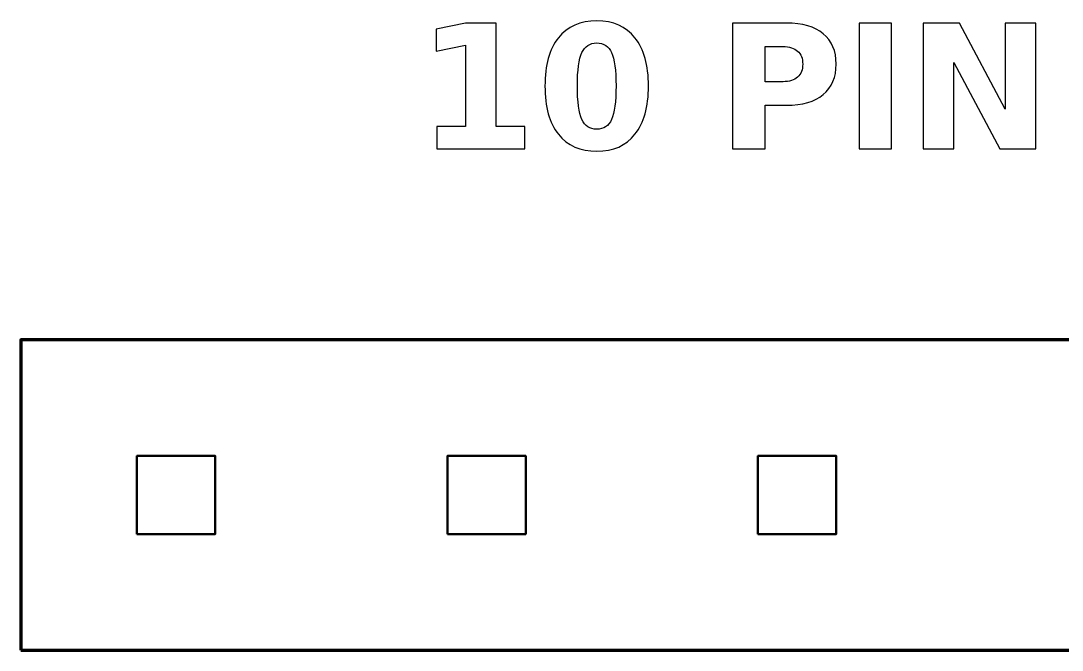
# Model space of a CAD drawing. Header units: centimetres. Extents: x -11.77 to -9.23, y -15.14 to -14.3.
# Drawn here: x -11.77 to -10.918, y -14.977 to -14.462 of the extents above; entities that cross this region are included whole.
import ezdxf

# ---------------------------------------------------------------- set-up
doc = ezdxf.new("R2010")
doc.units = ezdxf.units.CM
doc.header["$MEASUREMENT"] = 0
doc.layers.add('Layer 1', color=7, linetype='Continuous')

msp = doc.modelspace()

# ---------------------------------------------------------------- linework, layer by layer
at = {"layer": 'Layer 1', "color": 7, "lineweight": 100}
msp.add_lwpolyline([(-11.77, -14.977), (-9.23, -14.977), (-9.23, -14.723), (-11.77, -14.723), (-11.77, -14.977)], close=True, dxfattribs=at)
at = {"layer": 'Layer 1', "color": 7, "lineweight": 50}
for points in [[(-11.675, -14.882), (-11.611, -14.882), (-11.611, -14.818), (-11.675, -14.818), (-11.675, -14.882)], [(-11.421, -14.882), (-11.357, -14.882), (-11.357, -14.818), (-11.421, -14.818), (-11.421, -14.882)], [(-11.167, -14.882), (-11.103, -14.882), (-11.103, -14.818), (-11.167, -14.818), (-11.167, -14.882)]]:
    msp.add_lwpolyline(points, close=True, dxfattribs=at)
at = {"layer": 'Layer 1', "color": 250}
for points, knots in [([(-11.42967, -14.5484), (-11.42967, -14.5484), (-11.40624, -14.5484), (-11.40624, -14.5484), (-11.40624, -14.5484), (-11.40624, -14.5484), (-11.40624, -14.48191), (-11.40624, -14.48191), (-11.40624, -14.48191), (-11.40624, -14.48191), (-11.43028, -14.48688), (-11.43028, -14.48688), (-11.43028, -14.48688), (-11.43028, -14.48688), (-11.43028, -14.46881), (-11.43028, -14.46881), (-11.43028, -14.46881), (-11.43028, -14.46881), (-11.40638, -14.46385), (-11.40638, -14.46385), (-11.40638, -14.46385), (-11.40638, -14.46385), (-11.38117, -14.46385), (-11.38117, -14.46385), (-11.38117, -14.46385), (-11.38117, -14.46385), (-11.38117, -14.5484), (-11.38117, -14.5484), (-11.38117, -14.5484), (-11.38117, -14.5484), (-11.35775, -14.5484), (-11.35775, -14.5484), (-11.35775, -14.5484), (-11.35775, -14.5484), (-11.35775, -14.56672), (-11.35775, -14.56672), (-11.35775, -14.56672), (-11.35775, -14.56672), (-11.42967, -14.56672), (-11.42967, -14.56672), (-11.42967, -14.56672), (-11.42967, -14.56672), (-11.42967, -14.5484), (-11.42967, -14.5484)], [0, 0, 0, 0, 0.090909, 0.090909, 0.090909, 0.090909, 0.181818, 0.181818, 0.181818, 0.181818, 0.272727, 0.272727, 0.272727, 0.272727, 0.363636, 0.363636, 0.363636, 0.363636, 0.454545, 0.454545, 0.454545, 0.454545, 0.545455, 0.545455, 0.545455, 0.545455, 0.636364, 0.636364, 0.636364, 0.636364, 0.727273, 0.727273, 0.727273, 0.727273, 0.818182, 0.818182, 0.818182, 0.818182, 0.909091, 0.909091, 0.909091, 0.909091, 1, 1, 1, 1]), ([(-11.25657, -14.51538), (-11.25657, -14.53243), (-11.26024, -14.54558), (-11.2676, -14.55484), (-11.2676, -14.55484), (-11.27494, -14.56409), (-11.28538, -14.56872), (-11.29888, -14.56872), (-11.29888, -14.56872), (-11.31243, -14.56872), (-11.32289, -14.56409), (-11.33023, -14.55484), (-11.33023, -14.55484), (-11.33759, -14.54558), (-11.34126, -14.53243), (-11.34126, -14.51538), (-11.34126, -14.51538), (-11.34126, -14.49831), (-11.33759, -14.48513), (-11.33023, -14.47587), (-11.33023, -14.47587), (-11.32289, -14.46663), (-11.31243, -14.46199), (-11.29888, -14.46199), (-11.29888, -14.46199), (-11.28538, -14.46199), (-11.27494, -14.46663), (-11.2676, -14.47587), (-11.2676, -14.47587), (-11.26024, -14.48513), (-11.25657, -14.49831), (-11.25657, -14.51538)], [0, 0, 0, 0, 0.125, 0.125, 0.125, 0.125, 0.25, 0.25, 0.25, 0.25, 0.375, 0.375, 0.375, 0.375, 0.5, 0.5, 0.5, 0.5, 0.625, 0.625, 0.625, 0.625, 0.75, 0.75, 0.75, 0.75, 0.875, 0.875, 0.875, 0.875, 1, 1, 1, 1]), ([(-11.18773, -14.46385), (-11.18773, -14.46385), (-11.14371, -14.46385), (-11.14371, -14.46385), (-11.14371, -14.46385), (-11.13061, -14.46385), (-11.12056, -14.46677), (-11.11355, -14.47258), (-11.11355, -14.47258), (-11.10655, -14.47839), (-11.10304, -14.48666), (-11.10304, -14.49741), (-11.10304, -14.49741), (-11.10304, -14.50818), (-11.10655, -14.51648), (-11.11355, -14.52229), (-11.11355, -14.52229), (-11.12056, -14.5281), (-11.13061, -14.53102), (-11.14371, -14.53102), (-11.14371, -14.53102), (-11.14371, -14.53102), (-11.1612, -14.53102), (-11.1612, -14.53102), (-11.1612, -14.53102), (-11.1612, -14.53102), (-11.1612, -14.56672), (-11.1612, -14.56672), (-11.1612, -14.56672), (-11.1612, -14.56672), (-11.18773, -14.56672), (-11.18773, -14.56672), (-11.18773, -14.56672), (-11.18773, -14.56672), (-11.18773, -14.46385), (-11.18773, -14.46385)], [0, 0, 0, 0, 0.111111, 0.111111, 0.111111, 0.111111, 0.222222, 0.222222, 0.222222, 0.222222, 0.333333, 0.333333, 0.333333, 0.333333, 0.444444, 0.444444, 0.444444, 0.444444, 0.555556, 0.555556, 0.555556, 0.555556, 0.666667, 0.666667, 0.666667, 0.666667, 0.777778, 0.777778, 0.777778, 0.777778, 0.888889, 0.888889, 0.888889, 0.888889, 1, 1, 1, 1]), ([(-11.08432, -14.46385), (-11.08432, -14.46385), (-11.05779, -14.46385), (-11.05779, -14.46385), (-11.05779, -14.46385), (-11.05779, -14.46385), (-11.05779, -14.56672), (-11.05779, -14.56672), (-11.05779, -14.56672), (-11.05779, -14.56672), (-11.08432, -14.56672), (-11.08432, -14.56672), (-11.08432, -14.56672), (-11.08432, -14.56672), (-11.08432, -14.46385), (-11.08432, -14.46385)], [0, 0, 0, 0, 0.25, 0.25, 0.25, 0.25, 0.5, 0.5, 0.5, 0.5, 0.75, 0.75, 0.75, 0.75, 1, 1, 1, 1]), ([(-11.03183, -14.46385), (-11.03183, -14.46385), (-11.0022, -14.46385), (-11.0022, -14.46385), (-11.0022, -14.46385), (-11.0022, -14.46385), (-10.96478, -14.53441), (-10.96478, -14.53441), (-10.96478, -14.53441), (-10.96478, -14.53441), (-10.96478, -14.46385), (-10.96478, -14.46385), (-10.96478, -14.46385), (-10.96478, -14.46385), (-10.93964, -14.46385), (-10.93964, -14.46385), (-10.93964, -14.46385), (-10.93964, -14.46385), (-10.93964, -14.56672), (-10.93964, -14.56672), (-10.93964, -14.56672), (-10.93964, -14.56672), (-10.96927, -14.56672), (-10.96927, -14.56672), (-10.96927, -14.56672), (-10.96927, -14.56672), (-11.00669, -14.49616), (-11.00669, -14.49616), (-11.00669, -14.49616), (-11.00669, -14.49616), (-11.00669, -14.56672), (-11.00669, -14.56672), (-11.00669, -14.56672), (-11.00669, -14.56672), (-11.03183, -14.56672), (-11.03183, -14.56672), (-11.03183, -14.56672), (-11.03183, -14.56672), (-11.03183, -14.46385), (-11.03183, -14.46385)], [0, 0, 0, 0, 0.1, 0.1, 0.1, 0.1, 0.2, 0.2, 0.2, 0.2, 0.3, 0.3, 0.3, 0.3, 0.4, 0.4, 0.4, 0.4, 0.5, 0.5, 0.5, 0.5, 0.6, 0.6, 0.6, 0.6, 0.7, 0.7, 0.7, 0.7, 0.8, 0.8, 0.8, 0.8, 0.9, 0.9, 0.9, 0.9, 1, 1, 1, 1]), ([(-11.2831, -14.51519), (-11.2831, -14.50233), (-11.2843, -14.49327), (-11.28672, -14.488), (-11.28672, -14.488), (-11.28912, -14.48276), (-11.29319, -14.48013), (-11.29888, -14.48013), (-11.29888, -14.48013), (-11.30457, -14.48013), (-11.30864, -14.48276), (-11.31109, -14.488), (-11.31109, -14.488), (-11.31351, -14.49327), (-11.31473, -14.50233), (-11.31473, -14.51519), (-11.31473, -14.51519), (-11.31473, -14.52817), (-11.31351, -14.53735), (-11.31109, -14.54266), (-11.31109, -14.54266), (-11.30864, -14.548), (-11.30457, -14.55066), (-11.29888, -14.55066), (-11.29888, -14.55066), (-11.29324, -14.55066), (-11.28919, -14.548), (-11.28674, -14.54266), (-11.28674, -14.54266), (-11.28432, -14.53735), (-11.2831, -14.52817), (-11.2831, -14.51519)], [0, 0, 0, 0, 0.125, 0.125, 0.125, 0.125, 0.25, 0.25, 0.25, 0.25, 0.375, 0.375, 0.375, 0.375, 0.5, 0.5, 0.5, 0.5, 0.625, 0.625, 0.625, 0.625, 0.75, 0.75, 0.75, 0.75, 0.875, 0.875, 0.875, 0.875, 1, 1, 1, 1]), ([(-11.1612, -14.48307), (-11.1612, -14.48307), (-11.1612, -14.5118), (-11.1612, -14.5118), (-11.1612, -14.5118), (-11.1612, -14.5118), (-11.14653, -14.5118), (-11.14653, -14.5118), (-11.14653, -14.5118), (-11.14138, -14.5118), (-11.1374, -14.51056), (-11.1346, -14.50804), (-11.1346, -14.50804), (-11.1318, -14.50555), (-11.13039, -14.502), (-11.13039, -14.49741), (-11.13039, -14.49741), (-11.13039, -14.4928), (-11.1318, -14.48927), (-11.1346, -14.48678), (-11.1346, -14.48678), (-11.1374, -14.48431), (-11.14138, -14.48307), (-11.14653, -14.48307), (-11.14653, -14.48307), (-11.14653, -14.48307), (-11.1612, -14.48307), (-11.1612, -14.48307)], [0, 0, 0, 0, 0.142857, 0.142857, 0.142857, 0.142857, 0.285714, 0.285714, 0.285714, 0.285714, 0.428571, 0.428571, 0.428571, 0.428571, 0.571429, 0.571429, 0.571429, 0.571429, 0.714286, 0.714286, 0.714286, 0.714286, 0.857143, 0.857143, 0.857143, 0.857143, 1, 1, 1, 1])]:
    msp.add_open_spline(points, degree=3, knots=knots, dxfattribs=at)

doc.saveas('drawing.dxf')
